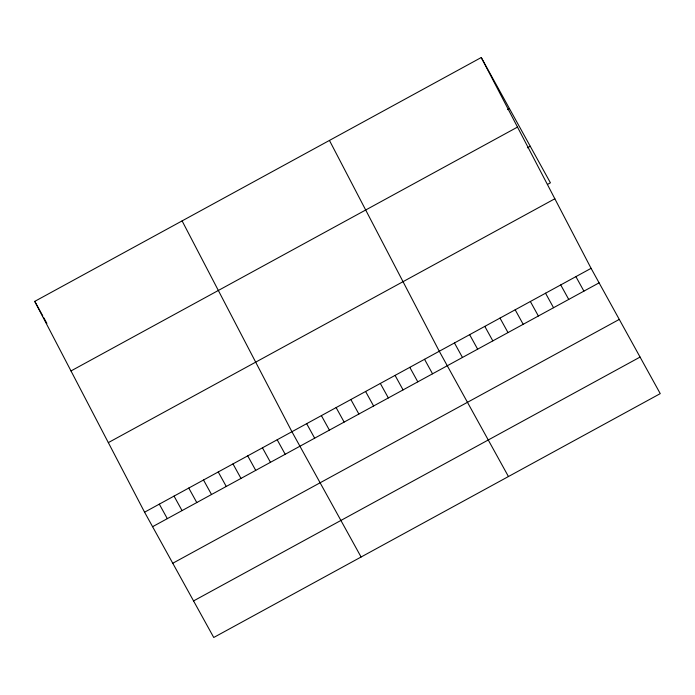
<?xml version="1.0" encoding="UTF-8"?>
<svg xmlns="http://www.w3.org/2000/svg" width="695" height="695" viewBox="0 0 695 695"><rect width="100%" height="100%" fill="white"/><g stroke="black" fill="none" stroke-linecap="round" stroke-linejoin="round"><path stroke-width="1.04" d="M481.261 57.52L591.089 268.339L660.25 393.631L213.739 637.48L144.577 512.189L34.75 301.369L481.261 57.52L550.423 182.811L547.582 184.366M507.55 109.619L509.452 108.585M70.994 370.939L517.506 127.089M527.401 147.8L530.242 146.245M108.333 442.619L554.845 198.77M144.577 512.189L591.089 268.339M152.579 526.697L599.09 282.848M172.76 563.254L619.28 319.405M193.558 600.923L640.069 357.074M575.903 276.636L583.913 291.136M560.726 284.924L568.727 299.423M545.54 293.212L553.55 307.72M530.363 301.508L538.364 316.008M515.177 309.796L523.187 324.304M500 318.084L508.002 332.592M484.815 326.381L492.825 340.88M469.638 334.669L477.639 349.177M454.452 342.956L462.462 357.465M508.436 476.535L439.275 351.253L329.447 140.433M424.541 359.298L432.542 373.806M409.807 367.342L417.808 381.85M395.073 375.396L403.074 389.895M380.33 383.44L388.34 397.94M365.596 391.485L373.606 405.993M350.862 399.538L358.872 414.038M336.128 407.583L344.138 422.082M321.394 415.627L329.404 430.127M306.66 423.672L314.661 438.18M361.087 557.008L291.926 431.725L182.099 220.897M277.192 439.77L285.193 454.269M262.458 447.815L270.459 462.323M247.715 455.859L255.725 470.367M232.981 463.913L240.991 478.412M218.247 471.957L226.257 486.457M203.513 480.002L211.523 494.51M188.779 488.055L196.789 502.555M174.045 496.1L182.047 510.599M159.311 504.144L167.313 518.652M34.75 301.369L42.76 315.878M43.794 317.745L46.895 323.375"/></g></svg>
